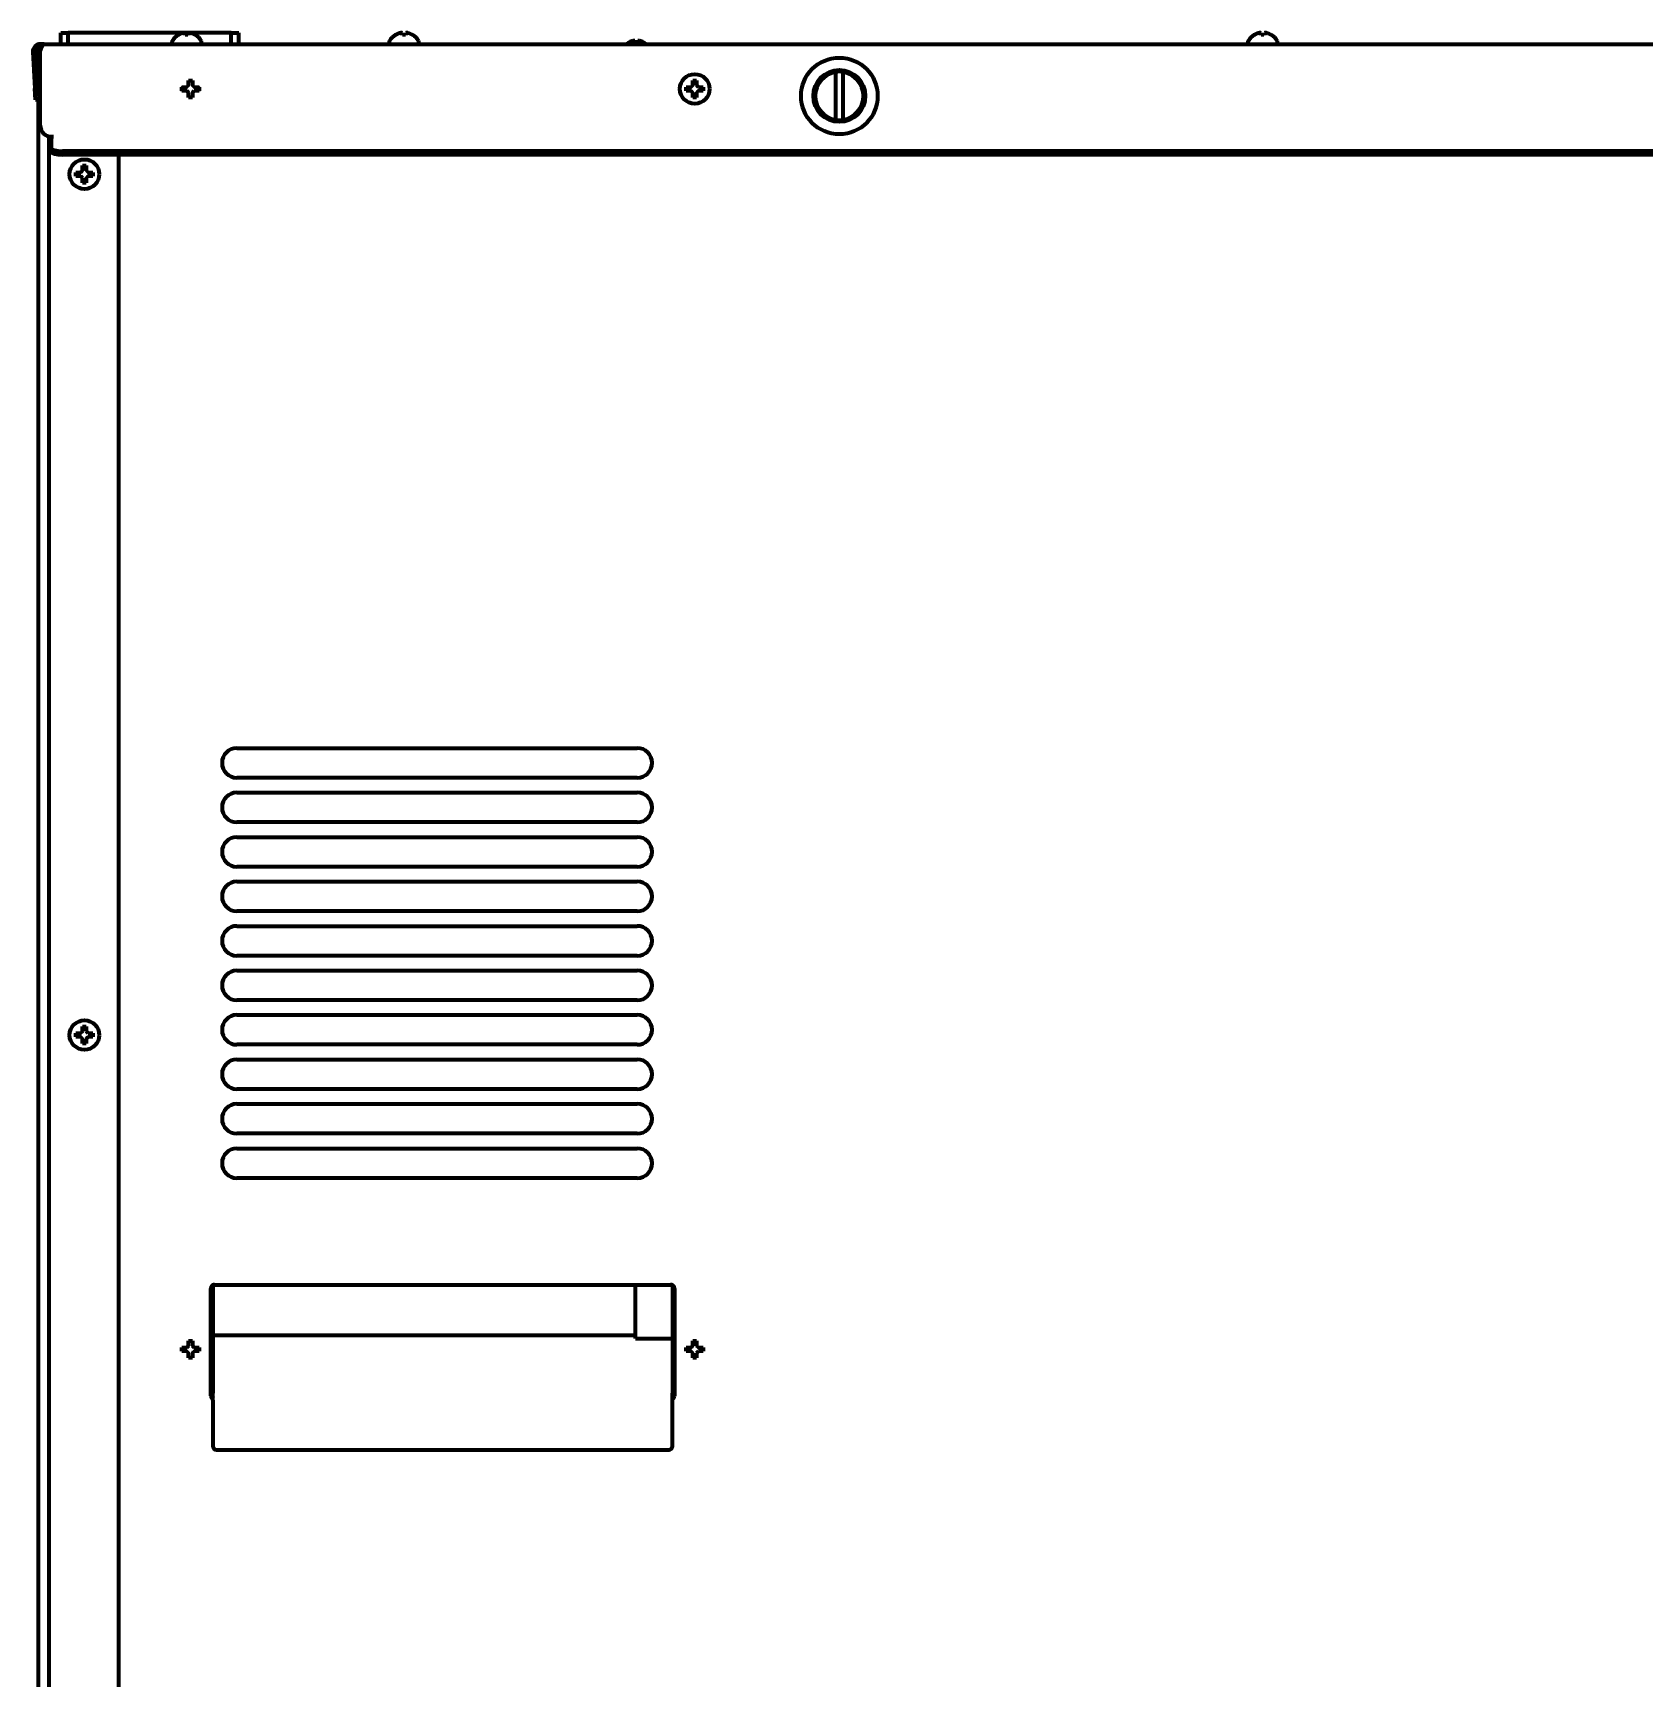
# Model space of a CAD drawing. Header units: inches. Extents: x -2405 to 7588, y 441 to 5654.
# Drawn here: x 6657.6 to 7092.1, y 3662.9 to 4106.6 of the extents above; entities that cross this region are included whole.
import ezdxf

# ---------------------------------------------------------------- set-up
doc = ezdxf.new("R2010")
doc.units = ezdxf.units.IN

msp = doc.modelspace()

# ---------------------------------------------------------------- linework, layer by layer
at = {"linetype": 'Continuous', "lineweight": 70}
for p, q in [((6665.08, 4103.63), (6665.08, 4106.63)), ((6665.08, 4106.63), (6667.08, 4106.63)), ((6698.02, 4106.63), (6667.08, 4106.63)), ((6667.08, 4103.63), (6667.08, 4106.63)), ((6696.78, 4106.07), (6696.78, 4106.11)), ((6699.58, 4106.63), (6698.58, 4106.63)), ((6711.08, 4106.63), (6700.14, 4106.63)), ((6701.38, 4106.11), (6701.38, 4106.07)), ((6711.08, 4106.63), (6713.08, 4106.63)), ((6711.08, 4103.63), (6711.08, 4106.63)), ((6713.08, 4103.63), (6713.08, 4106.63)), ((6755.38, 4106.07), (6755.38, 4106.11)), ((6759.98, 4106.11), (6759.98, 4106.07)), ((6986.98, 4106.07), (6986.98, 4106.11)), ((6991.58, 4106.11), (6991.58, 4106.07)), ((6657.58, 4101.52), (6658.1, 4091.62)), ((6658.58, 4101.58), (6659.1, 4091.68)), ((6659.08, 4102.13), (6659.88, 4102.13)), ((6659.08, 4102.13), (6659.08, 4099.13)), ((6659.08, 4100.53), (6659.58, 4100.53)), ((6659.08, 4092.06), (6659.08, 4100.53)), ((6660.58, 4103.63), (6659.58, 4103.63)), ((6659.58, 4081.63), (6659.58, 4101.63)), ((6660.58, 4103.63), (7549.58, 4103.63)), ((6695.08, 4104.23), (6695.08, 4104.03)), ((6703.08, 4104.03), (6703.08, 4104.23)), ((6753.68, 4104.23), (6753.68, 4104.03)), ((6761.68, 4104.03), (6761.68, 4104.23)), ((6818.45, 4104.1), (6818.45, 4104.13)), ((6819.95, 4104.1), (6819.95, 4104.51)), ((6820.7, 4104.51), (6820.7, 4104.1)), ((6822.2, 4104.13), (6822.2, 4104.1)), ((6985.28, 4104.23), (6985.28, 4104.03)), ((6993.28, 4104.03), (6993.28, 4104.23)), ((6658.26, 4088.63), (6658.1, 4091.62)), ((6659.1, 4091.68), (6659.26, 4088.68)), ((6697.78, 4091.53), (6697.78, 4092.03)), ((6702.38, 4092.03), (6702.38, 4091.53)), ((6833.78, 4091.53), (6833.78, 4092.03)), ((6838.38, 4092.03), (6838.38, 4091.53)), ((6658.26, 4088.63), (6659.26, 4088.68)), ((6659.08, 2437.13), (6659.08, 4088.65)), ((6697.78, 4091.03), (6697.78, 4091.53)), ((6702.38, 4091.53), (6702.38, 4091.03)), ((6833.78, 4091.03), (6833.78, 4091.53)), ((6838.38, 4091.53), (6838.38, 4091.03)), ((6661.88, 4078.7), (6661.88, 2777.73)), ((6662.56, 4079.13), (6662.56, 4078.63)), ((6662.58, 4079.13), (6662.56, 4079.13)), ((6662.58, 4079.13), (6662.58, 4078.16)), ((6662.58, 4075.52), (6662.58, 4078.16)), ((6662.58, 4075.52), (6662.58, 4074.56)), ((7544.58, 4074.75), (6665.58, 4074.75)), ((7544.58, 4073.78), (6665.58, 4073.78)), ((6680.78, 2775.73), (6680.78, 4073.78)), ((6669.18, 4068.53), (6669.18, 4069.03)), ((6669.18, 4068.03), (6669.18, 4068.53)), ((6673.78, 4069.03), (6673.78, 4068.53)), ((6673.78, 4068.53), (6673.78, 4068.03)), ((6712.58, 3913.73), (6820.58, 3913.73)), ((6820.58, 3905.73), (6712.58, 3905.73)), ((6712.58, 3901.73), (6820.58, 3901.73)), ((6820.58, 3893.73), (6712.58, 3893.73)), ((6712.58, 3889.73), (6820.58, 3889.73)), ((6820.58, 3881.73), (6712.58, 3881.73)), ((6712.58, 3877.73), (6820.58, 3877.73)), ((6820.58, 3869.73), (6712.58, 3869.73)), ((6712.58, 3865.73), (6820.58, 3865.73)), ((6820.58, 3857.73), (6712.58, 3857.73)), ((6712.58, 3853.73), (6820.58, 3853.73)), ((6820.58, 3845.73), (6712.58, 3845.73)), ((6712.58, 3841.73), (6820.58, 3841.73)), ((6669.18, 3836.33), (6669.18, 3836.83)), ((6669.18, 3835.83), (6669.18, 3836.33)), ((6673.78, 3836.83), (6673.78, 3836.33)), ((6673.78, 3836.33), (6673.78, 3835.83)), ((6820.58, 3833.73), (6712.58, 3833.73)), ((6712.58, 3829.73), (6820.58, 3829.73)), ((6820.58, 3821.73), (6712.58, 3821.73)), ((6712.58, 3817.73), (6820.58, 3817.73)), ((6820.58, 3809.73), (6712.58, 3809.73)), ((6712.58, 3805.73), (6820.58, 3805.73)), ((6820.58, 3797.73), (6712.58, 3797.73)), ((6705.58, 3738.98), (6705.58, 3767.98)), ((6706.08, 3768.85), (6706.08, 3740.17)), ((6706.58, 3768.98), (6829.58, 3768.98)), ((6820.08, 3754.46), (6820.08, 3768.98)), ((6830.08, 3768.85), (6830.08, 3740.17)), ((6830.58, 3767.98), (6830.58, 3738.98)), ((6820.08, 3755.3), (6706.08, 3755.3)), ((6820.08, 3754.46), (6830.08, 3754.46)), ((6697.78, 3751.53), (6697.78, 3752.03)), ((6697.78, 3751.03), (6697.78, 3751.53)), ((6702.38, 3752.03), (6702.38, 3751.53)), ((6702.38, 3751.53), (6702.38, 3751.03)), ((6833.78, 3751.53), (6833.78, 3752.03)), ((6833.78, 3751.03), (6833.78, 3751.53)), ((6838.38, 3752.03), (6838.38, 3751.53)), ((6838.38, 3751.53), (6838.38, 3751.03)), ((6705.68, 3738.29), (6706.05, 3738.66)), ((6705.81, 3738.41), (6706.08, 3738.69)), ((6706.08, 3740.17), (6706.08, 3739.73)), ((6706.08, 3737.83), (6706.08, 3739.73)), ((6706.08, 3737.83), (6706.08, 3725.46)), ((6830.08, 3740.17), (6830.08, 3739.73)), ((6830.08, 3737.83), (6830.08, 3739.73)), ((6830.48, 3738.29), (6830.08, 3738.69)), ((6830.08, 3725.46), (6830.08, 3737.83)), ((6830.48, 3738.29), (6830.11, 3738.66)), ((6706.08, 3725.42), (6706.08, 3725.46)), ((6707.08, 3724.46), (6829.08, 3724.46)), ((6707.08, 3724.43), (6829.08, 3724.43)), ((6830.08, 3725.42), (6830.08, 3725.46))]:
    msp.add_line(p, q, dxfattribs=at)
for centre, radius in [((6875.08, 4089.63), 10.33), ((6875.08, 4089.63), 7.01), ((6836.08, 4091.53), 4), ((6671.48, 4068.53), 4), ((6671.48, 3836.33), 4)]:
    msp.add_circle(centre, radius, dxfattribs=at)
for centre, radius, start, end in [((6699.28, 4102.01), 4.8, 121.3727, 149.6988), ((6698.88, 4102.01), 4.8, 30.3012, 58.6273), ((6757.88, 4102.01), 4.8, 121.3727, 149.6988), ((6757.48, 4102.01), 4.8, 30.3012, 58.6273), ((6989.48, 4102.01), 4.8, 121.3727, 149.6988), ((6989.08, 4102.01), 4.8, 30.3012, 58.6273), ((6659.58, 4101.63), 2, 90, 183), ((6659.58, 4101.63), 1, 90, 183), ((6661.08, 4100.53), 2, 139.1583, 180), ((6667.33, 4100.88), 3.75, 126.87, 132.8332), ((6695.48, 4104.23), 0.4, 149.6988, 180), ((6695.48, 4104.03), 0.4, 180, 270), ((6702.68, 4104.03), 0.4, 270, 0), ((6702.68, 4104.23), 0.4, 0, 30.3012), ((6754.08, 4104.23), 0.4, 149.6988, 180), ((6754.08, 4104.03), 0.4, 180, 270), ((6761.28, 4104.03), 0.4, 270, 0), ((6761.28, 4104.23), 0.4, 0, 30.3012), ((6820.33, 4100.88), 3.75, 120, 132.8332), ((6820.33, 4100.88), 3.73, 103.5627, 120.1668), ((6820.33, 4100.88), 3.25, 83.3693, 96.6307), ((6820.33, 4100.88), 3.73, 59.8332, 76.4373), ((6820.33, 4100.88), 3.75, 47.1668, 60), ((6985.68, 4104.23), 0.4, 149.6988, 180), ((6985.68, 4104.03), 0.4, 180, 270), ((6992.88, 4104.03), 0.4, 270, 0), ((6992.88, 4104.23), 0.4, 0, 30.3012), ((6875.08, 4089.63), 6.5, 98.8499, 261.1501), ((6875.08, 4089.63), 6.57, 81.2466, 98.7534), ((6875.08, 4089.63), 6.5, 278.8499, 81.1501), ((6700.08, 4091.53), 2.25, 166.9331, 193.0781), ((6700.08, 4091.53), 2.25, 347.0794, 13.1512), ((6875.08, 4089.63), 6.57, 261.2466, 278.7534), ((6662.58, 4081.63), 3, 180, 269.618), ((6712.58, 3909.73), 4, 90, 270), ((6820.58, 3909.73), 4, 270, 90), ((6712.58, 3897.73), 4, 90, 270), ((6820.58, 3897.73), 4, 270, 90), ((6712.58, 3885.73), 4, 90, 270), ((6820.58, 3885.73), 4, 270, 90), ((6712.58, 3873.73), 4, 90, 270), ((6820.58, 3873.73), 4, 270, 90), ((6712.58, 3861.73), 4, 90, 270), ((6820.58, 3861.73), 4, 270, 90), ((6712.58, 3849.73), 4, 90, 270), ((6820.58, 3849.73), 4, 270, 90), ((6712.58, 3837.73), 4, 90, 270), ((6820.58, 3837.73), 4, 270, 90), ((6712.58, 3825.73), 4, 90, 270), ((6820.58, 3825.73), 4, 270, 90), ((6712.58, 3813.73), 4, 90, 270), ((6820.58, 3813.73), 4, 270, 90), ((6712.58, 3801.73), 4, 90, 270), ((6820.58, 3801.73), 4, 270, 90), ((6706.58, 3767.98), 1, 90, 180), ((6829.58, 3767.98), 1, 0, 90), ((6706.58, 3738.98), 1, 180, 240.0005), ((6829.58, 3738.98), 1, 300.0023, 0)]:
    msp.add_arc(centre, radius, start, end, dxfattribs=at)
for centre, major_axis, ratio, start_param, end_param in [((6819.7, 4100.88), (0, -3.64), 0.707107, 3.044426, 3.23876), ((6820.95, 4100.88), (0, 3.64), 0.707107, 6.186018, 6.380352), ((6665.58, 4075.52), (-3, 0), 0.258819, 0, 1.570796), ((6665.58, 4074.56), (3, 0), 0.258819, 3.141593, 4.712389), ((6706.07, 3736.69), (0.01, 2), 0.083873, 0.008605, 0.147661), ((6830.09, 3736.69), (-0.01, 2), 0.083873, 6.135524, 6.27458), ((6707.08, 3725.46), (-1, 0), 0.999391, 0, 1.570796), ((6707.08, 3725.42), (1, 0), 0.999391, 3.141593, 4.712389), ((6829.08, 3725.46), (-1, 0), 0.999391, 1.570796, 3.141593), ((6829.08, 3725.42), (1, 0), 0.999391, 4.712389, 6.283185)]:
    msp.add_ellipse(centre, major_axis=major_axis, ratio=ratio, start_param=start_param, end_param=end_param, dxfattribs=at)
for points in [[(6698.08, 4106.62), (6698.03, 4106.61), (6697.92, 4106.58), (6697.76, 4106.53), (6697.6, 4106.47), (6697.44, 4106.41), (6697.29, 4106.35), (6697.13, 4106.27), (6696.97, 4106.18), (6696.84, 4106.11), (6696.78, 4106.07)], [(6698.58, 4106.62), (6698.55, 4106.63), (6698.5, 4106.63), (6698.43, 4106.64), (6698.36, 4106.64), (6698.29, 4106.64), (6698.22, 4106.64), (6698.15, 4106.63), (6698.1, 4106.63), (6698.08, 4106.62)], [(6699.58, 4106.07), (6699.41, 4106.1), (6699.08, 4106.12), (6698.75, 4106.1), (6698.58, 4106.07)], [(6700.08, 4106.62), (6700.06, 4106.63), (6700.01, 4106.63), (6699.94, 4106.64), (6699.87, 4106.64), (6699.79, 4106.64), (6699.72, 4106.64), (6699.65, 4106.63), (6699.6, 4106.63), (6699.58, 4106.62)], [(6699.58, 4106.62), (6699.58, 4106.61), (6699.58, 4106.58), (6699.58, 4106.53), (6699.58, 4106.47), (6699.58, 4106.41), (6699.58, 4106.35), (6699.58, 4106.27), (6699.58, 4106.18), (6699.58, 4106.11), (6699.58, 4106.07)], [(6756.68, 4106.62), (6756.63, 4106.61), (6756.52, 4106.58), (6756.36, 4106.53), (6756.2, 4106.47), (6756.04, 4106.41), (6755.89, 4106.35), (6755.73, 4106.27), (6755.57, 4106.18), (6755.44, 4106.11), (6755.38, 4106.07)], [(6757.18, 4106.62), (6757.15, 4106.63), (6757.1, 4106.63), (6757.03, 4106.64), (6756.96, 4106.64), (6756.89, 4106.64), (6756.82, 4106.64), (6756.75, 4106.63), (6756.7, 4106.63), (6756.68, 4106.62)], [(6758.18, 4106.07), (6758.01, 4106.1), (6757.68, 4106.12), (6757.35, 4106.1), (6757.18, 4106.07)], [(6758.68, 4106.62), (6758.66, 4106.63), (6758.61, 4106.63), (6758.54, 4106.64), (6758.47, 4106.64), (6758.39, 4106.64), (6758.32, 4106.64), (6758.25, 4106.63), (6758.2, 4106.63), (6758.18, 4106.62)], [(6758.18, 4106.62), (6758.18, 4106.61), (6758.18, 4106.58), (6758.18, 4106.53), (6758.18, 4106.47), (6758.18, 4106.41), (6758.18, 4106.35), (6758.18, 4106.27), (6758.18, 4106.18), (6758.18, 4106.11), (6758.18, 4106.07)], [(6988.28, 4106.62), (6988.23, 4106.61), (6988.12, 4106.58), (6987.96, 4106.53), (6987.8, 4106.47), (6987.64, 4106.41), (6987.49, 4106.35), (6987.33, 4106.27), (6987.17, 4106.18), (6987.04, 4106.11), (6986.98, 4106.07)], [(6988.78, 4106.62), (6988.75, 4106.63), (6988.7, 4106.63), (6988.63, 4106.64), (6988.56, 4106.64), (6988.49, 4106.64), (6988.42, 4106.64), (6988.35, 4106.63), (6988.3, 4106.63), (6988.28, 4106.62)], [(6989.78, 4106.07), (6989.61, 4106.1), (6989.28, 4106.12), (6988.95, 4106.1), (6988.78, 4106.07)], [(6990.28, 4106.62), (6990.26, 4106.63), (6990.21, 4106.63), (6990.14, 4106.64), (6990.07, 4106.64), (6989.99, 4106.64), (6989.92, 4106.64), (6989.85, 4106.63), (6989.8, 4106.63), (6989.78, 4106.62)], [(6989.78, 4106.62), (6989.78, 4106.61), (6989.78, 4106.58), (6989.78, 4106.53), (6989.78, 4106.47), (6989.78, 4106.41), (6989.78, 4106.35), (6989.78, 4106.27), (6989.78, 4106.18), (6989.78, 4106.11), (6989.78, 4106.07)], [(6659.58, 4101.63), (6659.6, 4101.7), (6659.65, 4101.84), (6659.71, 4102.04), (6659.78, 4102.25), (6659.85, 4102.44), (6659.91, 4102.63), (6659.98, 4102.81), (6660.05, 4102.97), (6660.11, 4103.12), (6660.18, 4103.25), (6660.25, 4103.36), (6660.31, 4103.46), (6660.38, 4103.53), (6660.45, 4103.59), (6660.51, 4103.62), (6660.56, 4103.63), (6660.58, 4103.63)], [(6874.08, 4096.05), (6874.08, 4095.78), (6874.08, 4095.27), (6874.08, 4094.56), (6874.08, 4093.91), (6874.08, 4093.31), (6874.08, 4092.76), (6874.08, 4092.25), (6874.08, 4091.79), (6874.08, 4091.37), (6874.08, 4091), (6874.08, 4090.66), (6874.08, 4090.37), (6874.08, 4090.12), (6874.08, 4089.87), (6874.08, 4089.63), (6874.08, 4089.38), (6874.08, 4089.14), (6874.08, 4088.88), (6874.08, 4088.59), (6874.08, 4088.26), (6874.08, 4087.88), (6874.08, 4087.46), (6874.08, 4087), (6874.08, 4086.5), (6874.08, 4085.94), (6874.08, 4085.34), (6874.08, 4084.69), (6874.08, 4083.98), (6874.08, 4083.47), (6874.08, 4083.21)], [(6876.08, 4083.21), (6876.08, 4083.47), (6876.08, 4083.98), (6876.08, 4084.69), (6876.08, 4085.34), (6876.08, 4085.94), (6876.08, 4086.5), (6876.08, 4087), (6876.08, 4087.46), (6876.08, 4087.88), (6876.08, 4088.26), (6876.08, 4088.59), (6876.08, 4088.88), (6876.08, 4089.14), (6876.08, 4089.38), (6876.08, 4089.63), (6876.08, 4089.88), (6876.08, 4090.12), (6876.08, 4090.37), (6876.08, 4090.67), (6876.08, 4091), (6876.08, 4091.37), (6876.08, 4091.79), (6876.08, 4092.25), (6876.08, 4092.76), (6876.08, 4093.31), (6876.08, 4093.91), (6876.08, 4094.56), (6876.08, 4095.27), (6876.08, 4095.78), (6876.08, 4096.05)], [(6699.08, 4092.03), (6699.1, 4092.05), (6699.15, 4092.1), (6699.22, 4092.17), (6699.29, 4092.24), (6699.36, 4092.31), (6699.44, 4092.39), (6699.51, 4092.46), (6699.56, 4092.51), (6699.58, 4092.53)], [(6699.58, 4092.53), (6699.58, 4092.58), (6699.58, 4092.69), (6699.58, 4092.85), (6699.58, 4093.01), (6699.58, 4093.17), (6699.58, 4093.32), (6699.58, 4093.48), (6699.58, 4093.64), (6699.58, 4093.77), (6699.58, 4093.83)], [(6699.58, 4093.83), (6699.75, 4093.83), (6700.08, 4093.83), (6700.41, 4093.83), (6700.58, 4093.83)], [(6700.58, 4092.53), (6700.61, 4092.5), (6700.66, 4092.45), (6700.73, 4092.38), (6700.8, 4092.31), (6700.87, 4092.24), (6700.94, 4092.17), (6701.01, 4092.1), (6701.06, 4092.05), (6701.08, 4092.03)], [(6701.08, 4092.03), (6701.13, 4092.03), (6701.24, 4092.03), (6701.4, 4092.03), (6701.56, 4092.03), (6701.72, 4092.03), (6701.87, 4092.03), (6702.03, 4092.03), (6702.19, 4092.03), (6702.32, 4092.03), (6702.38, 4092.03)], [(6835.08, 4092.03), (6835.1, 4092.05), (6835.15, 4092.1), (6835.22, 4092.17), (6835.29, 4092.24), (6835.36, 4092.31), (6835.44, 4092.38), (6835.51, 4092.46), (6835.56, 4092.5), (6835.58, 4092.53)], [(6835.58, 4092.53), (6835.58, 4092.58), (6835.58, 4092.69), (6835.58, 4092.85), (6835.58, 4093.01), (6835.58, 4093.17), (6835.58, 4093.32), (6835.58, 4093.47), (6835.58, 4093.64), (6835.58, 4093.76), (6835.58, 4093.83)], [(6835.58, 4093.83), (6835.75, 4093.83), (6836.08, 4093.83), (6836.41, 4093.83), (6836.58, 4093.83)], [(6836.58, 4092.53), (6836.61, 4092.5), (6836.66, 4092.45), (6836.73, 4092.38), (6836.8, 4092.31), (6836.87, 4092.24), (6836.94, 4092.17), (6837.01, 4092.1), (6837.06, 4092.05), (6837.08, 4092.03)], [(6837.08, 4092.03), (6837.13, 4092.03), (6837.24, 4092.03), (6837.4, 4092.03), (6837.56, 4092.03), (6837.72, 4092.03), (6837.87, 4092.03), (6838.03, 4092.03), (6838.19, 4092.03), (6838.32, 4092.03), (6838.38, 4092.03)], [(6699.08, 4091.03), (6699.03, 4091.03), (6698.92, 4091.03), (6698.76, 4091.03), (6698.6, 4091.03), (6698.44, 4091.03), (6698.29, 4091.03), (6698.13, 4091.03), (6697.97, 4091.03), (6697.84, 4091.03), (6697.78, 4091.03)], [(6699.58, 4090.53), (6699.55, 4090.56), (6699.5, 4090.61), (6699.43, 4090.68), (6699.36, 4090.75), (6699.29, 4090.82), (6699.22, 4090.89), (6699.15, 4090.96), (6699.1, 4091.01), (6699.08, 4091.03)], [(6700.58, 4089.23), (6700.41, 4089.23), (6700.08, 4089.23), (6699.75, 4089.23), (6699.58, 4089.23)], [(6701.08, 4091.03), (6701.06, 4091.01), (6701.01, 4090.96), (6700.94, 4090.89), (6700.87, 4090.82), (6700.79, 4090.74), (6700.72, 4090.67), (6700.65, 4090.6), (6700.6, 4090.55), (6700.58, 4090.53)], [(6700.58, 4090.53), (6700.58, 4090.47), (6700.58, 4090.37), (6700.58, 4090.21), (6700.58, 4090.05), (6700.58, 4089.89), (6700.58, 4089.74), (6700.58, 4089.58), (6700.58, 4089.42), (6700.58, 4089.29), (6700.58, 4089.23)], [(6835.08, 4091.03), (6835.03, 4091.03), (6834.92, 4091.03), (6834.76, 4091.03), (6834.6, 4091.03), (6834.44, 4091.03), (6834.29, 4091.03), (6834.13, 4091.03), (6833.97, 4091.03), (6833.84, 4091.03), (6833.78, 4091.03)], [(6835.58, 4090.53), (6835.55, 4090.55), (6835.5, 4090.61), (6835.43, 4090.68), (6835.36, 4090.75), (6835.29, 4090.82), (6835.22, 4090.89), (6835.15, 4090.96), (6835.1, 4091), (6835.08, 4091.03)], [(6836.58, 4089.23), (6836.41, 4089.23), (6836.08, 4089.23), (6835.75, 4089.23), (6835.58, 4089.23)], [(6837.08, 4091.03), (6837.06, 4091), (6837.01, 4090.96), (6836.94, 4090.89), (6836.87, 4090.81), (6836.79, 4090.74), (6836.72, 4090.67), (6836.65, 4090.6), (6836.6, 4090.55), (6836.58, 4090.53)], [(6836.58, 4090.53), (6836.58, 4090.47), (6836.58, 4090.37), (6836.58, 4090.2), (6836.58, 4090.05), (6836.58, 4089.89), (6836.58, 4089.74), (6836.58, 4089.58), (6836.58, 4089.42), (6836.58, 4089.29), (6836.58, 4089.23)], [(6670.48, 4069.03), (6670.5, 4069.05), (6670.55, 4069.1), (6670.62, 4069.17), (6670.69, 4069.24), (6670.76, 4069.31), (6670.84, 4069.38), (6670.91, 4069.46), (6670.96, 4069.5), (6670.98, 4069.53)], [(6670.98, 4069.53), (6670.98, 4069.58), (6670.98, 4069.69), (6670.98, 4069.85), (6670.98, 4070.01), (6670.98, 4070.17), (6670.98, 4070.32), (6670.98, 4070.47), (6670.98, 4070.64), (6670.98, 4070.76), (6670.98, 4070.83)], [(6670.98, 4070.83), (6671.15, 4070.83), (6671.48, 4070.83), (6671.81, 4070.83), (6671.98, 4070.83)], [(6671.98, 4069.53), (6672.01, 4069.5), (6672.06, 4069.45), (6672.13, 4069.38), (6672.2, 4069.31), (6672.27, 4069.24), (6672.34, 4069.17), (6672.41, 4069.1), (6672.46, 4069.05), (6672.48, 4069.03)], [(6670.48, 4068.03), (6670.43, 4068.03), (6670.32, 4068.03), (6670.16, 4068.03), (6670, 4068.03), (6669.84, 4068.03), (6669.69, 4068.03), (6669.53, 4068.03), (6669.37, 4068.03), (6669.24, 4068.03), (6669.18, 4068.03)], [(6670.98, 4067.53), (6670.95, 4067.55), (6670.9, 4067.61), (6670.83, 4067.68), (6670.76, 4067.75), (6670.69, 4067.82), (6670.62, 4067.89), (6670.55, 4067.96), (6670.5, 4068), (6670.48, 4068.03)], [(6671.98, 4066.23), (6671.81, 4066.23), (6671.48, 4066.23), (6671.15, 4066.23), (6670.98, 4066.23)], [(6672.48, 4068.03), (6672.46, 4068), (6672.41, 4067.96), (6672.34, 4067.89), (6672.27, 4067.81), (6672.19, 4067.74), (6672.12, 4067.67), (6672.05, 4067.6), (6672, 4067.55), (6671.98, 4067.53)], [(6671.98, 4067.53), (6671.98, 4067.47), (6671.98, 4067.37), (6671.98, 4067.2), (6671.98, 4067.05), (6671.98, 4066.89), (6671.98, 4066.74), (6671.98, 4066.58), (6671.98, 4066.42), (6671.98, 4066.29), (6671.98, 4066.23)], [(6672.48, 4069.03), (6672.53, 4069.03), (6672.64, 4069.03), (6672.8, 4069.03), (6672.96, 4069.03), (6673.12, 4069.03), (6673.27, 4069.03), (6673.43, 4069.03), (6673.59, 4069.03), (6673.72, 4069.03), (6673.78, 4069.03)], [(6670.48, 3835.83), (6670.43, 3835.83), (6670.32, 3835.83), (6670.16, 3835.83), (6670, 3835.83), (6669.84, 3835.83), (6669.69, 3835.83), (6669.53, 3835.83), (6669.37, 3835.83), (6669.24, 3835.83), (6669.18, 3835.83)], [(6670.48, 3836.83), (6670.5, 3836.85), (6670.55, 3836.9), (6670.62, 3836.97), (6670.69, 3837.04), (6670.76, 3837.11), (6670.84, 3837.18), (6670.91, 3837.26), (6670.96, 3837.3), (6670.98, 3837.33)], [(6670.98, 3835.33), (6670.95, 3835.35), (6670.9, 3835.41), (6670.83, 3835.48), (6670.76, 3835.55), (6670.69, 3835.62), (6670.62, 3835.69), (6670.55, 3835.76), (6670.5, 3835.8), (6670.48, 3835.83)], [(6670.98, 3837.33), (6670.98, 3837.38), (6670.98, 3837.49), (6670.98, 3837.65), (6670.98, 3837.81), (6670.98, 3837.97), (6670.98, 3838.12), (6670.98, 3838.27), (6670.98, 3838.44), (6670.98, 3838.56), (6670.98, 3838.63)], [(6670.98, 3838.63), (6671.15, 3838.63), (6671.48, 3838.63), (6671.81, 3838.63), (6671.98, 3838.63)], [(6671.98, 3837.33), (6672.01, 3837.3), (6672.06, 3837.25), (6672.13, 3837.18), (6672.2, 3837.11), (6672.27, 3837.04), (6672.34, 3836.97), (6672.41, 3836.9), (6672.46, 3836.85), (6672.48, 3836.83)], [(6672.48, 3835.83), (6672.46, 3835.8), (6672.41, 3835.76), (6672.34, 3835.69), (6672.27, 3835.61), (6672.19, 3835.54), (6672.12, 3835.47), (6672.05, 3835.4), (6672, 3835.35), (6671.98, 3835.33)], [(6671.98, 3835.33), (6671.98, 3835.27), (6671.98, 3835.17), (6671.98, 3835), (6671.98, 3834.85), (6671.98, 3834.69), (6671.98, 3834.54), (6671.98, 3834.38), (6671.98, 3834.22), (6671.98, 3834.09), (6671.98, 3834.03)], [(6672.48, 3836.83), (6672.53, 3836.83), (6672.64, 3836.83), (6672.8, 3836.83), (6672.96, 3836.83), (6673.12, 3836.83), (6673.27, 3836.83), (6673.43, 3836.83), (6673.59, 3836.83), (6673.72, 3836.83), (6673.78, 3836.83)], [(6671.98, 3834.03), (6671.81, 3834.03), (6671.48, 3834.03), (6671.15, 3834.03), (6670.98, 3834.03)], [(6699.08, 3751.03), (6699.03, 3751.03), (6698.92, 3751.03), (6698.76, 3751.03), (6698.6, 3751.03), (6698.44, 3751.03), (6698.29, 3751.03), (6698.13, 3751.03), (6697.97, 3751.03), (6697.84, 3751.03), (6697.78, 3751.03)], [(6699.08, 3752.03), (6699.1, 3752.05), (6699.15, 3752.1), (6699.22, 3752.17), (6699.29, 3752.24), (6699.36, 3752.31), (6699.44, 3752.39), (6699.51, 3752.46), (6699.56, 3752.51), (6699.58, 3752.53)], [(6699.58, 3750.53), (6699.55, 3750.56), (6699.5, 3750.61), (6699.43, 3750.68), (6699.36, 3750.75), (6699.29, 3750.82), (6699.22, 3750.89), (6699.15, 3750.96), (6699.1, 3751.01), (6699.08, 3751.03)], [(6699.58, 3752.53), (6699.58, 3752.58), (6699.58, 3752.69), (6699.58, 3752.85), (6699.58, 3753.01), (6699.58, 3753.17), (6699.58, 3753.32), (6699.58, 3753.48), (6699.58, 3753.64), (6699.58, 3753.77), (6699.58, 3753.83)], [(6699.58, 3753.83), (6699.75, 3753.83), (6700.08, 3753.83), (6700.41, 3753.83), (6700.58, 3753.83)], [(6700.58, 3752.53), (6700.61, 3752.5), (6700.66, 3752.45), (6700.73, 3752.38), (6700.8, 3752.31), (6700.87, 3752.24), (6700.94, 3752.17), (6701.01, 3752.1), (6701.06, 3752.05), (6701.08, 3752.03)], [(6701.08, 3751.03), (6701.06, 3751.01), (6701.01, 3750.96), (6700.94, 3750.89), (6700.87, 3750.82), (6700.79, 3750.74), (6700.72, 3750.67), (6700.65, 3750.6), (6700.6, 3750.55), (6700.58, 3750.53)], [(6700.58, 3750.53), (6700.58, 3750.47), (6700.58, 3750.37), (6700.58, 3750.21), (6700.58, 3750.05), (6700.58, 3749.89), (6700.58, 3749.74), (6700.58, 3749.58), (6700.58, 3749.42), (6700.58, 3749.29), (6700.58, 3749.23)], [(6701.08, 3752.03), (6701.13, 3752.03), (6701.24, 3752.03), (6701.4, 3752.03), (6701.56, 3752.03), (6701.72, 3752.03), (6701.87, 3752.03), (6702.03, 3752.03), (6702.19, 3752.03), (6702.32, 3752.03), (6702.38, 3752.03)], [(6835.08, 3751.03), (6835.03, 3751.03), (6834.92, 3751.03), (6834.76, 3751.03), (6834.6, 3751.03), (6834.44, 3751.03), (6834.29, 3751.03), (6834.13, 3751.03), (6833.97, 3751.03), (6833.84, 3751.03), (6833.78, 3751.03)], [(6835.08, 3752.03), (6835.1, 3752.05), (6835.15, 3752.1), (6835.22, 3752.17), (6835.29, 3752.24), (6835.36, 3752.31), (6835.44, 3752.39), (6835.51, 3752.46), (6835.56, 3752.51), (6835.58, 3752.53)], [(6835.58, 3750.53), (6835.55, 3750.56), (6835.5, 3750.61), (6835.43, 3750.68), (6835.36, 3750.75), (6835.29, 3750.82), (6835.22, 3750.89), (6835.15, 3750.96), (6835.1, 3751.01), (6835.08, 3751.03)], [(6835.58, 3752.53), (6835.58, 3752.58), (6835.58, 3752.69), (6835.58, 3752.85), (6835.58, 3753.01), (6835.58, 3753.17), (6835.58, 3753.32), (6835.58, 3753.48), (6835.58, 3753.64), (6835.58, 3753.77), (6835.58, 3753.83)], [(6835.58, 3753.83), (6835.75, 3753.83), (6836.08, 3753.83), (6836.41, 3753.83), (6836.58, 3753.83)], [(6836.58, 3752.53), (6836.61, 3752.5), (6836.66, 3752.45), (6836.73, 3752.38), (6836.8, 3752.31), (6836.87, 3752.24), (6836.94, 3752.17), (6837.01, 3752.1), (6837.06, 3752.05), (6837.08, 3752.03)], [(6837.08, 3751.03), (6837.06, 3751.01), (6837.01, 3750.96), (6836.94, 3750.89), (6836.87, 3750.82), (6836.79, 3750.74), (6836.72, 3750.67), (6836.65, 3750.6), (6836.6, 3750.55), (6836.58, 3750.53)], [(6836.58, 3750.53), (6836.58, 3750.47), (6836.58, 3750.37), (6836.58, 3750.21), (6836.58, 3750.05), (6836.58, 3749.89), (6836.58, 3749.74), (6836.58, 3749.58), (6836.58, 3749.42), (6836.58, 3749.29), (6836.58, 3749.23)], [(6837.08, 3752.03), (6837.13, 3752.03), (6837.24, 3752.03), (6837.4, 3752.03), (6837.56, 3752.03), (6837.72, 3752.03), (6837.87, 3752.03), (6838.03, 3752.03), (6838.19, 3752.03), (6838.32, 3752.03), (6838.38, 3752.03)], [(6700.58, 3749.23), (6700.41, 3749.23), (6700.08, 3749.23), (6699.75, 3749.23), (6699.58, 3749.23)], [(6836.58, 3749.23), (6836.41, 3749.23), (6836.08, 3749.23), (6835.75, 3749.23), (6835.58, 3749.23)], [(6706.06, 3738.67), (6706.06, 3738.66), (6706.05, 3738.66), (6706.05, 3738.66)], [(6830.1, 3738.67), (6830.1, 3738.66), (6830.1, 3738.66), (6830.11, 3738.66)]]:
    msp.add_open_spline(points, degree=3, dxfattribs=at)
for points in [[(6698.58, 4106.07), (6698.58, 4106.2), (6698.58, 4106.31), (6698.58, 4106.44), (6698.58, 4106.48), (6698.58, 4106.56), (6698.58, 4106.59), (6698.58, 4106.62)], [(6701.38, 4106.07), (6701.18, 4106.2), (6700.97, 4106.31), (6700.64, 4106.44), (6700.53, 4106.48), (6700.31, 4106.56), (6700.19, 4106.59), (6700.08, 4106.62)], [(6757.18, 4106.07), (6757.18, 4106.2), (6757.18, 4106.31), (6757.18, 4106.44), (6757.18, 4106.48), (6757.18, 4106.56), (6757.18, 4106.59), (6757.18, 4106.62)], [(6759.98, 4106.07), (6759.78, 4106.2), (6759.57, 4106.31), (6759.24, 4106.44), (6759.13, 4106.48), (6758.91, 4106.56), (6758.79, 4106.59), (6758.68, 4106.62)], [(6988.78, 4106.07), (6988.78, 4106.2), (6988.78, 4106.31), (6988.78, 4106.44), (6988.78, 4106.48), (6988.78, 4106.56), (6988.78, 4106.59), (6988.78, 4106.62)], [(6991.58, 4106.07), (6991.38, 4106.2), (6991.17, 4106.31), (6990.84, 4106.44), (6990.73, 4106.48), (6990.51, 4106.56), (6990.39, 4106.59), (6990.28, 4106.62)], [(6697.78, 4092.03), (6697.98, 4092.03), (6698.19, 4092.03), (6698.52, 4092.03), (6698.63, 4092.03), (6698.85, 4092.03), (6698.96, 4092.03), (6699.08, 4092.03)], [(6700.58, 4093.83), (6700.58, 4093.63), (6700.58, 4093.42), (6700.58, 4093.09), (6700.58, 4092.98), (6700.58, 4092.76), (6700.58, 4092.64), (6700.58, 4092.53)], [(6833.78, 4092.03), (6833.98, 4092.03), (6834.19, 4092.03), (6834.52, 4092.03), (6834.63, 4092.03), (6834.85, 4092.03), (6834.96, 4092.03), (6835.08, 4092.03)], [(6836.58, 4093.83), (6836.58, 4093.63), (6836.58, 4093.42), (6836.58, 4093.09), (6836.58, 4092.98), (6836.58, 4092.76), (6836.58, 4092.64), (6836.58, 4092.53)], [(6699.58, 4089.23), (6699.58, 4089.43), (6699.58, 4089.64), (6699.58, 4089.97), (6699.58, 4090.08), (6699.58, 4090.3), (6699.58, 4090.41), (6699.58, 4090.53)], [(6702.38, 4091.03), (6702.18, 4091.03), (6701.97, 4091.03), (6701.64, 4091.03), (6701.53, 4091.03), (6701.31, 4091.03), (6701.19, 4091.03), (6701.08, 4091.03)], [(6835.58, 4089.23), (6835.58, 4089.43), (6835.58, 4089.64), (6835.58, 4089.97), (6835.58, 4090.08), (6835.58, 4090.3), (6835.58, 4090.41), (6835.58, 4090.53)], [(6838.38, 4091.03), (6838.18, 4091.03), (6837.97, 4091.03), (6837.64, 4091.03), (6837.53, 4091.03), (6837.31, 4091.03), (6837.19, 4091.03), (6837.08, 4091.03)], [(6671.98, 4070.83), (6671.98, 4070.63), (6671.98, 4070.42), (6671.98, 4070.09), (6671.98, 4069.98), (6671.98, 4069.76), (6671.98, 4069.64), (6671.98, 4069.53)], [(6669.18, 4069.03), (6669.38, 4069.03), (6669.59, 4069.03), (6669.92, 4069.03), (6670.03, 4069.03), (6670.25, 4069.03), (6670.36, 4069.03), (6670.48, 4069.03)], [(6670.98, 4066.23), (6670.98, 4066.43), (6670.98, 4066.64), (6670.98, 4066.97), (6670.98, 4067.08), (6670.98, 4067.3), (6670.98, 4067.41), (6670.98, 4067.53)], [(6673.78, 4068.03), (6673.58, 4068.03), (6673.37, 4068.03), (6673.04, 4068.03), (6672.93, 4068.03), (6672.71, 4068.03), (6672.59, 4068.03), (6672.48, 4068.03)], [(6669.18, 3836.83), (6669.38, 3836.83), (6669.59, 3836.83), (6669.92, 3836.83), (6670.03, 3836.83), (6670.25, 3836.83), (6670.36, 3836.83), (6670.48, 3836.83)], [(6670.98, 3834.03), (6670.98, 3834.23), (6670.98, 3834.44), (6670.98, 3834.77), (6670.98, 3834.88), (6670.98, 3835.1), (6670.98, 3835.21), (6670.98, 3835.33)], [(6671.98, 3838.63), (6671.98, 3838.43), (6671.98, 3838.22), (6671.98, 3837.89), (6671.98, 3837.78), (6671.98, 3837.56), (6671.98, 3837.44), (6671.98, 3837.33)], [(6673.78, 3835.83), (6673.58, 3835.83), (6673.37, 3835.83), (6673.04, 3835.83), (6672.93, 3835.83), (6672.71, 3835.83), (6672.59, 3835.83), (6672.48, 3835.83)], [(6697.78, 3752.03), (6697.98, 3752.03), (6698.19, 3752.03), (6698.52, 3752.03), (6698.63, 3752.03), (6698.85, 3752.03), (6698.96, 3752.03), (6699.08, 3752.03)], [(6699.58, 3749.23), (6699.58, 3749.43), (6699.58, 3749.64), (6699.58, 3749.97), (6699.58, 3750.08), (6699.58, 3750.3), (6699.58, 3750.41), (6699.58, 3750.53)], [(6700.58, 3753.83), (6700.58, 3753.63), (6700.58, 3753.42), (6700.58, 3753.09), (6700.58, 3752.98), (6700.58, 3752.76), (6700.58, 3752.64), (6700.58, 3752.53)], [(6702.38, 3751.03), (6702.18, 3751.03), (6701.97, 3751.03), (6701.64, 3751.03), (6701.53, 3751.03), (6701.31, 3751.03), (6701.19, 3751.03), (6701.08, 3751.03)], [(6833.78, 3752.03), (6833.98, 3752.03), (6834.19, 3752.03), (6834.52, 3752.03), (6834.63, 3752.03), (6834.85, 3752.03), (6834.96, 3752.03), (6835.08, 3752.03)], [(6835.58, 3749.23), (6835.58, 3749.43), (6835.58, 3749.64), (6835.58, 3749.97), (6835.58, 3750.08), (6835.58, 3750.3), (6835.58, 3750.41), (6835.58, 3750.53)], [(6836.58, 3753.83), (6836.58, 3753.63), (6836.58, 3753.42), (6836.58, 3753.09), (6836.58, 3752.98), (6836.58, 3752.76), (6836.58, 3752.64), (6836.58, 3752.53)], [(6838.38, 3751.03), (6838.18, 3751.03), (6837.97, 3751.03), (6837.64, 3751.03), (6837.53, 3751.03), (6837.31, 3751.03), (6837.19, 3751.03), (6837.08, 3751.03)]]:
    msp.add_open_spline(points, degree=3, knots=[0, 0, 0, 0, 0.5, 0.5, 0.75, 0.75, 1, 1, 1, 1], dxfattribs=at)

doc.saveas('drawing.dxf')
